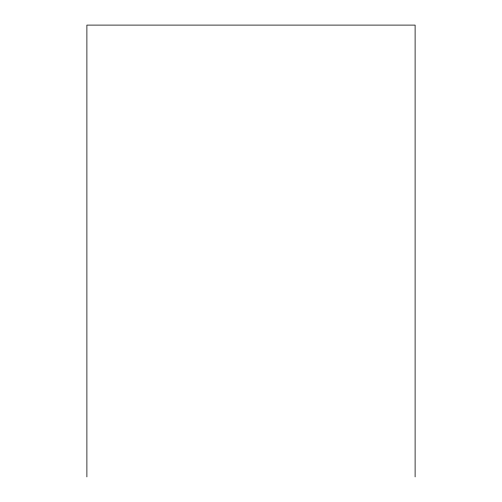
<?xml version="1.0" encoding="UTF-8"?>
<svg xmlns="http://www.w3.org/2000/svg" width="502" height="502" viewBox="0 0 502 502"><rect width="100%" height="100%" fill="white"/><g stroke="black" fill="none" stroke-linecap="round" stroke-linejoin="round"><path stroke-width="0.75" d="M415.11 476.9L415.11 25.1L86.89 25.1L86.89 476.9"/></g></svg>
